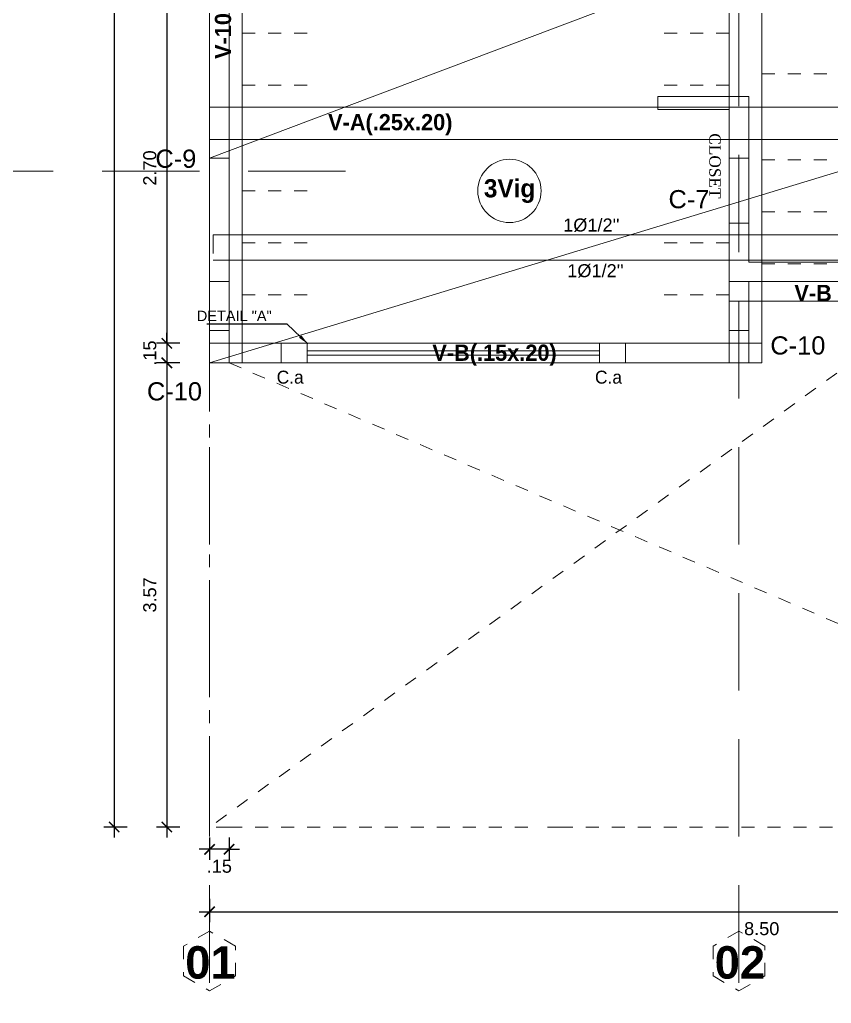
# Model space of a CAD drawing. Header units: millimetres. Extents: x -59 to 123, y 54 to 155.
# Drawn here: x 93.7 to 99.95, y 100.96 to 108.53 of the extents above; entities that cross this region are included whole.
import ezdxf
from ezdxf.enums import TextEntityAlignment as Align

# ---------------------------------------------------------------- set-up
doc = ezdxf.new("R2010")
doc.units = ezdxf.units.MM
for name, pattern in [('ACAD_ISO02W100', [15, 12, -3]), ('CONTINUA', [0]), ('DASHED', [0.75, 0.5, -0.25]), ('DASHED2', [0.375, 0.25, -0.125]), ('HIDDEN2', [0.1875, 0.125, -0.0625]), ('RAYITAS', [0.375, 0.25, -0.125])]:
    doc.linetypes.add(name, pattern=pattern)
doc.layers.get('0').update_dxf_attribs({"lineweight": 9})
doc.layers.get('Defpoints').update_dxf_attribs({"lineweight": 0})
for name, color, linetype in [('A-COT', 8, 'Continuous'), ('A-PROY', 8, 'HIDDEN2'), ('TEXTO', 2, 'Continuous')]:
    doc.layers.add(name, color=color, linetype=linetype)
for name, color, linetype, lineweight in [('A_mobiliario', 252, 'Continuous', 15), ('ACERO', 150, 'CONTINUA', 40), ('bruñas', 11, 'Continuous', 20), ('C.EMPOTRADO EN PARED Y TECHO', 210, 'Continuous', 40), ('COTAS', 8, 'Continuous', 5), ('EJES', 6, 'ACAD_ISO02W100', 5), ('PLUMA 1', 1, 'Continuous', 9), ('pluma1', 1, 'Continuous', 9), ('TEXTO VIGAS', 2, 'Continuous', 20), ('VIGAS', 2, 'Continuous', 25), ('viguetas', 254, 'DASHED2', 9)]:
    doc.layers.add(name, color=color, linetype=linetype, lineweight=lineweight)
doc.styles.add('Henry', font='GOTHICB.TTF')
doc.styles.add('LUIS', font='arial.ttf')
doc.styles.add('ROMANS', font='ROMANS.SHX', dxfattribs={"width": 1.35, "height": 0.29})
doc.styles.get("Standard").update_dxf_attribs({"font": 'arial.ttf'})
doc.styles.add('STILUS', font='arial.ttf')
doc.styles.add('style1', font='arial.ttf', dxfattribs={"height": 0.1})
doc.styles.add('style2', font='bgothm.ttf')
doc.dimstyles.new('luis1', dxfattribs={"dimtxt": 0.1, "dimasz": 0.08, "dimexe": 0.08, "dimexo": 0.08, "dimgap": 0.08, "dimtad": 2, "dimzin": 4, "dimdsep": 46, "dimtxsty": 'style1', "dimblk": 'ARCHTICK', "dimcen": 2, "dimdle": 0.08, "dimclrd": 256, "dimclre": 256, "dimclrt": 256, "dimadec": 0, "dimazin": 1, "dimtfac": 1, "dimtix": 1, "dimtmove": 0, "dimatfit": 3, "dimfxl": 1, "dimtolj": 1, "dimarcsym": 0})

# ---------------------------------------------------------------- blocks, each defined once
blk = doc.blocks.new('_ArchTick')
at = {"color": 0, "linetype": 'ByBlock', "const_width": 0.15}
blk.add_lwpolyline([(-0.5, -0.5), (0.5, 0.5)], dxfattribs=at)
blk = doc.blocks.new('*D829')
at = {"layer": 'A-COT', "linetype": 'Continuous', "lineweight": -2, "transparency": 16777216}
for p, q in [((95.1657, 102.2328), (95.1657, 102.0611)), ((95.3157, 102.2328), (95.3157, 102.0611)), ((95.1657, 102.1411), (95.0857, 102.1411)), ((95.3157, 102.1411), (95.1657, 102.1411)), ((95.3157, 102.1411), (95.3957, 102.1411))]:
    blk.add_line(p, q, dxfattribs=at)
at = {"layer": 'Defpoints', "color": 0, "linetype": 'CONTINUA', "transparency": 16777216}
for p in [(95.1657, 102.3128), (95.3157, 102.3128), (95.1657, 102.1411)]:
    blk.add_point(p, dxfattribs=at)
at = {"layer": 'A-COT', "linetype": 'CONTINUA', "lineweight": -2, "transparency": 16777216, "xscale": 0.08, "yscale": 0.08, "zscale": 0.08}
blk.add_blockref('_ArchTick', (95.1657, 102.1411), dxfattribs=at)
at = {"layer": 'A-COT', "linetype": 'CONTINUA', "lineweight": -2, "transparency": 16777216, "xscale": 0.08, "yscale": 0.08, "zscale": 0.08, "rotation": 180}
blk.add_blockref('_ArchTick', (95.3157, 102.1411), dxfattribs=at)
at = {"layer": 'A-COT', "linetype": 'CONTINUA', "lineweight": 5, "transparency": 16777216, "insert": (95.2407, 102.0101), "char_height": 0.1, "attachment_point": 5, "style": 'style1'}
blk.add_mtext('\\A1;.15', dxfattribs=at)
blk = doc.blocks.new('*D837')
at = {"layer": 'A-COT', "linetype": 'Continuous', "lineweight": -2, "transparency": 16777216}
for p, q in [((94.4312, 121.3928), (94.4312, 102.2328)), ((94.5312, 121.3128), (94.3512, 121.3128)), ((94.5312, 102.3128), (94.3512, 102.3128))]:
    blk.add_line(p, q, dxfattribs=at)
at = {"layer": 'Defpoints', "color": 0, "linetype": 'CONTINUA', "transparency": 16777216}
for p in [(95.1654, 121.3128), (94.4312, 102.3128), (95.1654, 102.3128)]:
    blk.add_point(p, dxfattribs=at)
at = {"layer": 'A-COT', "linetype": 'CONTINUA', "lineweight": -2, "transparency": 16777216, "xscale": 0.08, "yscale": 0.08, "zscale": 0.08}
for p, rotation in [((94.4312, 121.3128), 90), ((94.4312, 102.3128), 270)]:
    blk.add_blockref('_ArchTick', p, dxfattribs=dict(at, rotation=rotation))
at = {"layer": 'A-COT', "linetype": 'CONTINUA', "lineweight": 5, "transparency": 16777216, "insert": (94.3001, 111.8128), "char_height": 0.1, "attachment_point": 5, "rotation": 90, "style": 'style1'}
blk.add_mtext('\\A1;19.00', dxfattribs=at)
blk = doc.blocks.new('*D838')
at = {"layer": 'A-COT', "linetype": 'Continuous', "lineweight": -2, "transparency": 16777216}
for p, q in [((95.1654, 101.7605), (95.1654, 101.5805)), ((103.6654, 101.7605), (103.6654, 101.5805)), ((95.0854, 101.6605), (103.7454, 101.6605))]:
    blk.add_line(p, q, dxfattribs=at)
at = {"layer": 'Defpoints', "color": 0, "linetype": 'CONTINUA', "transparency": 16777216}
for p in [(95.1654, 102.3128), (103.6654, 102.3128), (103.6654, 101.6605)]:
    blk.add_point(p, dxfattribs=at)
at = {"layer": 'A-COT', "linetype": 'CONTINUA', "lineweight": -2, "transparency": 16777216, "xscale": 0.08, "yscale": 0.08, "zscale": 0.08, "rotation": 180}
blk.add_blockref('_ArchTick', (95.1654, 101.6605), dxfattribs=at)
at = {"layer": 'A-COT', "linetype": 'CONTINUA', "lineweight": -2, "transparency": 16777216, "xscale": 0.08, "yscale": 0.08, "zscale": 0.08}
blk.add_blockref('_ArchTick', (103.6654, 101.6605), dxfattribs=at)
at = {"layer": 'A-COT', "linetype": 'CONTINUA', "lineweight": 5, "transparency": 16777216, "insert": (99.4154, 101.5295), "char_height": 0.1, "attachment_point": 5, "style": 'style1'}
blk.add_mtext('\\A1;8.50', dxfattribs=at)
blk = doc.blocks.new('*D853')
at = {"layer": 'A-COT', "linetype": 'Continuous', "lineweight": -2, "transparency": 16777216}
for p, q in [((94.8366, 108.8178), (94.8366, 105.9578)), ((94.9366, 108.7378), (94.7566, 108.7378)), ((94.9366, 106.0378), (94.7566, 106.0378))]:
    blk.add_line(p, q, dxfattribs=at)
at = {"layer": 'Defpoints', "color": 0, "linetype": 'CONTINUA', "transparency": 16777216}
for p in [(95.3154, 108.7378), (94.8366, 106.0378), (95.3154, 106.0378)]:
    blk.add_point(p, dxfattribs=at)
at = {"layer": 'A-COT', "linetype": 'CONTINUA', "lineweight": -2, "transparency": 16777216, "xscale": 0.08, "yscale": 0.08, "zscale": 0.08}
for p, rotation in [((94.8366, 108.7378), 90), ((94.8366, 106.0378), 270)]:
    blk.add_blockref('_ArchTick', p, dxfattribs=dict(at, rotation=rotation))
at = {"layer": 'A-COT', "linetype": 'CONTINUA', "lineweight": 5, "transparency": 16777216, "insert": (94.7056, 107.3878), "char_height": 0.1, "attachment_point": 5, "rotation": 90, "style": 'style1'}
blk.add_mtext('\\A1;2.70', dxfattribs=at)
blk = doc.blocks.new('*D854')
at = {"layer": 'A-COT', "linetype": 'Continuous', "lineweight": -2, "transparency": 16777216}
for p, q in [((94.8366, 106.0378), (94.8366, 106.1178)), ((94.9366, 106.0378), (94.7566, 106.0378)), ((94.8366, 106.0378), (94.8366, 105.8878)), ((94.9366, 105.8878), (94.7566, 105.8878)), ((94.8366, 105.8878), (94.8366, 105.8078))]:
    blk.add_line(p, q, dxfattribs=at)
at = {"layer": 'Defpoints', "color": 0, "linetype": 'CONTINUA', "transparency": 16777216}
for p in [(95.3154, 106.0378), (94.8366, 105.8878), (95.1654, 105.8878)]:
    blk.add_point(p, dxfattribs=at)
at = {"layer": 'A-COT', "linetype": 'CONTINUA', "lineweight": -2, "transparency": 16777216, "xscale": 0.08, "yscale": 0.08, "zscale": 0.08}
for p, rotation in [((94.8366, 106.0378), 270), ((94.8366, 105.8878), 90)]:
    blk.add_blockref('_ArchTick', p, dxfattribs=dict(at, rotation=rotation))
at = {"layer": 'A-COT', "linetype": 'CONTINUA', "lineweight": 5, "transparency": 16777216, "insert": (94.7056, 105.9628), "char_height": 0.1, "attachment_point": 5, "rotation": 90, "style": 'style1'}
blk.add_mtext('\\A1;.15', dxfattribs=at)
blk = doc.blocks.new('*D855')
at = {"layer": 'A-COT', "linetype": 'Continuous', "lineweight": -2, "transparency": 16777216}
for p, q in [((94.8366, 105.9678), (94.8366, 102.2328)), ((94.9366, 105.8878), (94.7566, 105.8878)), ((94.9366, 102.3128), (94.7566, 102.3128))]:
    blk.add_line(p, q, dxfattribs=at)
at = {"layer": 'Defpoints', "color": 0, "linetype": 'CONTINUA', "transparency": 16777216}
for p in [(95.1654, 105.8878), (94.8366, 102.3128), (95.1654, 102.3128)]:
    blk.add_point(p, dxfattribs=at)
at = {"layer": 'A-COT', "linetype": 'CONTINUA', "lineweight": -2, "transparency": 16777216, "xscale": 0.08, "yscale": 0.08, "zscale": 0.08}
for p, rotation in [((94.8366, 105.8878), 90), ((94.8366, 102.3128), 270)]:
    blk.add_blockref('_ArchTick', p, dxfattribs=dict(at, rotation=rotation))
at = {"layer": 'A-COT', "linetype": 'CONTINUA', "lineweight": 5, "transparency": 16777216, "insert": (94.7056, 104.1003), "char_height": 0.1, "attachment_point": 5, "rotation": 90, "style": 'style1'}
blk.add_mtext('\\A1;3.57', dxfattribs=at)

msp = doc.modelspace()

# ---------------------------------------------------------------- linework, layer by layer
at = {"color": 3, "lineweight": 5, "ltscale": 0.2}
for points in [[(95.7157, 106.0378), (95.9157, 106.0378), (95.9157, 105.8878), (95.7157, 105.8878)], [(98.1657, 106.0378), (98.3657, 106.0378), (98.3657, 105.8878), (98.1657, 105.8878)]]:
    msp.add_lwpolyline(points, close=True, dxfattribs=at)
at = {"layer": 'A-COT', "linetype": 'CONTINUA', "lineweight": 5}
for p, q in [((95.1657, 121.3128), (95.1657, 105.8878)), ((95.3157, 108.7378), (95.3157, 106.0378)), ((98.6157, 107.8378), (98.6157, 107.9378)), ((99.3157, 107.9378), (98.6157, 107.9378)), ((99.3157, 106.6628), (99.3157, 107.9378)), ((99.1657, 107.8378), (98.6157, 107.8378)), ((99.1657, 106.0378), (99.1657, 107.8378)), ((101.0058, 106.6628), (99.3157, 106.6628)), ((99.3157, 105.8878), (99.3157, 106.5128)), ((101.0059, 106.5128), (99.3157, 106.5128)), ((95.3157, 106.0378), (95.9157, 106.0378)), ((95.9157, 105.887), (95.9157, 106.0378)), ((95.9157, 106.0378), (98.1657, 106.0378)), ((95.9157, 106.0378), (98.1657, 106.0378)), ((95.9157, 105.9803), (98.1657, 105.9803)), ((98.1657, 106.0378), (99.1657, 106.0378)), ((98.1657, 105.887), (98.1657, 106.0378)), ((95.9157, 105.9478), (98.1657, 105.9478)), ((95.1657, 105.8878), (95.9157, 105.8878)), ((95.9157, 105.8878), (98.1657, 105.8878)), ((98.1657, 105.8878), (99.3157, 105.8878))]:
    msp.add_line(p, q, dxfattribs=at)
at = {"layer": 'A-PROY', "lineweight": 5}
for p, q in [((99.3157, 105.8878), (99.3157, 106.5128)), ((99.3157, 106.3628), (100.9659, 106.3628)), ((99.3157, 105.8878), (95.3157, 105.8878))]:
    msp.add_line(p, q, dxfattribs=at)
at = {"layer": 'A_mobiliario', "color": 6, "lineweight": 5}
msp.add_lwpolyline([(95.3157, 107.4628), (95.1657, 107.4628), (95.1657, 106.5128), (95.3157, 106.5128)], close=True, dxfattribs=at)
msp.add_lwpolyline([(95.3157, 107.4628), (95.1657, 107.4628), (95.1657, 106.5128), (95.3157, 106.5128)], close=True, dxfattribs=at)
at = {"layer": 'A_mobiliario', "color": 5, "lineweight": 5}
msp.add_lwpolyline([(95.3157, 107.4628), (95.1657, 107.4628), (95.1657, 106.5128), (95.3157, 106.5128)], close=True, dxfattribs=at)
at = {"layer": 'ACERO', "lineweight": 5}
for p, q in [((100.9002, 106.8721), (95.1932, 106.8721)), ((95.1932, 106.7295), (95.1932, 106.8721)), ((100.8998, 106.6792), (95.1932, 106.6792))]:
    msp.add_line(p, q, dxfattribs=at)
at = {"layer": 'bruñas', "color": 6, "lineweight": 5}
for points in [[(95.3157, 106.1378), (95.3157, 105.8878), (95.1657, 105.8878), (95.1657, 106.1378)], [(95.3157, 106.1378), (95.3157, 105.8878), (95.1657, 105.8878), (95.1657, 106.1378)], [(99.3157, 106.1378), (99.3157, 105.8878), (99.1657, 105.8878), (99.1657, 106.1378)]]:
    msp.add_lwpolyline(points, close=True, dxfattribs=at)
at = {"layer": 'bruñas', "color": 5, "lineweight": 5}
msp.add_lwpolyline([(95.3157, 106.1378), (95.3157, 105.8878), (95.1657, 105.8878), (95.1657, 106.1378)], close=True, dxfattribs=at)
at = {"layer": 'C.EMPOTRADO EN PARED Y TECHO', "linetype": 'CONTINUA', "lineweight": 5}
msp.add_lwpolyline([(99.1657, 106.962), (99.3157, 106.962), (99.3157, 107.4628), (99.1657, 107.4628)], close=True, dxfattribs=at)
msp.add_lwpolyline([(99.1657, 106.962), (99.3157, 106.962), (99.3157, 107.4628), (99.1657, 107.4628)], close=True, dxfattribs=at)
at = {"layer": 'C.EMPOTRADO EN PARED Y TECHO', "color": 5, "linetype": 'CONTINUA', "lineweight": 5}
msp.add_lwpolyline([(99.1657, 106.962), (99.3157, 106.962), (99.3157, 107.4628), (99.1657, 107.4628)], close=True, dxfattribs=at)
at = {"layer": 'EJES', "linetype": 'DASHED', "lineweight": 5, "ltscale": 1.5}
for p, q in [((95.1654, 122.114), (95.1654, 100.9551)), ((95.1654, 122.114), (95.1654, 100.9551)), ((99.2404, 122.114), (99.2404, 100.9551)), ((99.2404, 122.114), (99.2404, 100.9551)), ((96.2126, 107.3628), (92.3668, 107.3628))]:
    msp.add_line(p, q, dxfattribs=at)
at = {"layer": 'EJES', "lineweight": 5, "ltscale": 0.003}
for points in [[(95.3651, 101.3963), (95.1654, 101.5115), (94.9658, 101.3963), (94.9658, 101.1658), (95.1654, 101.0505), (95.3651, 101.1658)], [(99.4401, 101.3963), (99.2404, 101.5115), (99.0408, 101.3963), (99.0408, 101.1658), (99.2404, 101.0505), (99.4401, 101.1658)]]:
    msp.add_lwpolyline(points, close=True, dxfattribs=at)
at = {"layer": 'PLUMA 1', "lineweight": 5}
msp.add_circle((97.4737, 107.2119), 0.2439, dxfattribs=at)
at = {"layer": 'pluma1', "lineweight": 5}
for p, q in [((95.1657, 107.4628), (103.6657, 110.676)), ((100.8159, 107.6063), (95.1657, 105.8878))]:
    msp.add_line(p, q, dxfattribs=at)
at = {"layer": 'VIGAS', "linetype": 'CONTINUA', "lineweight": 5}
for points in [[(95.4157, 105.8878), (95.1657, 105.8878), (95.1657, 121.3128), (95.4157, 121.3128)], [(99.1657, 105.8878), (99.4159, 105.8878), (99.4159, 115.8881), (99.1657, 115.8881)], [(95.1657, 107.6063), (99.1657, 107.6063), (99.1657, 107.8563), (95.1657, 107.8563)], [(99.1657, 107.8563), (103.6657, 107.8563), (103.6657, 107.6063), (99.1657, 107.6063)], [(99.1657, 106.5128), (99.1657, 106.3628), (102.1657, 106.3628), (102.1657, 106.5128)]]:
    msp.add_lwpolyline(points, close=True, dxfattribs=at)
for points in [[(95.1657, 106.0378), (99.4159, 106.0378)], [(95.1657, 105.8878), (99.4159, 105.8878)]]:
    msp.add_lwpolyline(points, dxfattribs=at)
at = {"layer": 'viguetas', "lineweight": 5, "ltscale": 0.02}
for p, q in [((100.9659, 106.5128), (95.1657, 102.3128)), ((100.9659, 106.5128), (95.1657, 102.3128)), ((95.1657, 102.7128), (95.1657, 105.8878)), ((95.1657, 102.7128), (95.1657, 105.8878)), ((95.3157, 105.8878), (103.6657, 102.3128)), ((95.3157, 105.8878), (103.6657, 102.3128)), ((95.1657, 102.7128), (95.1657, 102.3128)), ((95.1657, 102.7128), (95.1657, 102.3128)), ((95.3157, 102.3128), (95.1657, 102.3128)), ((95.3157, 102.3128), (95.1657, 102.3128)), ((95.3157, 102.3128), (97.7157, 102.3128)), ((95.3157, 102.3128), (97.7157, 102.3128)), ((97.8657, 102.3128), (97.7157, 102.3128)), ((97.8657, 102.3128), (97.7157, 102.3128)), ((102.1607, 102.3128), (97.8657, 102.3128))]:
    msp.add_line(p, q, dxfattribs=at)
for points in [[(95.9157, 108.426), (95.4157, 108.426)], [(99.1657, 108.426), (98.6657, 108.426)], [(99.4159, 108.1128), (99.9159, 108.1128)], [(95.9157, 108.026), (95.4157, 108.026)], [(99.1657, 108.026), (98.6657, 108.026)], [(99.9159, 107.4512), (99.4159, 107.4512)], [(95.4157, 107.2124), (95.9157, 107.2124)], [(99.9159, 107.0512), (99.4159, 107.0512)], [(95.4157, 106.8124), (95.9157, 106.8124)], [(99.1657, 106.8124), (98.6657, 106.8124)], [(99.9159, 106.6512), (99.4159, 106.6512)], [(95.4157, 106.4124), (95.9157, 106.4124)], [(99.1657, 106.4124), (98.6657, 106.4124)]]:
    msp.add_lwpolyline(points, dxfattribs=at)

# ---------------------------------------------------------------- texts
at = {"layer": 'A-COT', "linetype": 'CONTINUA', "lineweight": 5, "insert": (99.1001, 107.4039), "char_height": 0.088128, "attachment_point": 2, "rotation": 270, "style": 'ROMANS'}
msp.add_mtext('{\\fTimes New Roman|b0|i0|c0|p18;CLOSET}', dxfattribs=at)
at = {"layer": 'COTAS', "lineweight": 5, "style": 'LUIS'}
msp.add_text('DETAIL "A"', height=0.08, dxfattribs=at).set_placement((95.0674, 106.2092))
at = {"layer": 'COTAS', "color": 3, "linetype": 'RAYITAS', "lineweight": 5, "ltscale": 0.2, "style": 'style2'}
for p in [(95.682, 105.8272), (98.132, 105.8272)]:
    msp.add_text('C.a', height=0.1, dxfattribs=at).set_placement(p, align=Align.TOP_LEFT)
at = {"layer": 'EJES', "lineweight": 5, "char_height": 0.25, "width": 0.015384, "attachment_point": 2, "style": 'STILUS'}
for s, insert in [('{\\fArial|b1|i0|c0|p34;01}', (95.1725, 101.3951)), ('{\\fArial|b1|i0|c0|p34;02}', (99.2475, 101.3951))]:
    msp.add_mtext(s, dxfattribs=dict(at, insert=insert))
at = {"layer": 'TEXTO', "lineweight": 5, "style": 'LUIS'}
for s, p in [('C-9', (94.7487, 107.3896)), ('C-7', (98.6978, 107.078)), ('C-10', (99.4816, 105.9516)), ('C-10', (94.6836, 105.5981))]:
    msp.add_text(s, height=0.14, dxfattribs=at).set_placement(p)
for p in [(97.8872, 106.9989), (97.9187, 106.6472)]:
    msp.add_text("1%%C1/2''", height=0.1, dxfattribs=at).set_placement(p, align=Align.TOP_LEFT)
at = {"layer": 'TEXTO VIGAS', "linetype": 'Continuous', "lineweight": 5, "style": 'Henry'}
msp.add_text('V-100(.25x.40)', height=0.125, rotation=90, dxfattribs=at).set_placement((95.3314, 108.2279))
for s, p in [('V-A(.25x.20)', (96.0779, 107.6785)), ('V-B', (99.6667, 106.3628)), ('V-B(.15x.20)', (96.8803, 105.9029))]:
    msp.add_text(s, height=0.125, dxfattribs=at).set_placement(p)
at = {"layer": 'TEXTO VIGAS', "lineweight": 5, "insert": (97.2769, 107.1188), "char_height": 0.14, "width": 2.366461, "attachment_point": 7}
msp.add_mtext('{\\fCentury Gothic|b1|i0|c0|p34;3Vig}', dxfattribs=at)

# ---------------------------------------------------------------- dimensions: what is measured, and where the dimension line sits
at = {"layer": 'A-COT', "linetype": 'CONTINUA', "lineweight": 5}
for base, p1, p2, override, picture, middle in [((94.4312, 102.3128), (95.1654, 121.3128), (95.1654, 102.3128), {"dimfxl": 0.1, "dimfxlon": 1, "dimarcsym": 2}, '*D837', (94.3001, 111.8128)), ((94.8366, 106.0378), (95.3154, 108.7378), (95.3154, 106.0378), {"dimtmove": 1, "dimfxl": 0.1, "dimfxlon": 1, "dimarcsym": 2}, '*D853', (94.7056, 107.3878)), ((94.8366, 105.8878), (95.3154, 106.0378), (95.1654, 105.8878), {"dimtmove": 1, "dimfxl": 0.1, "dimfxlon": 1, "dimarcsym": 2}, '*D854', (94.7056, 105.9628)), ((94.8366486, 102.3127696), (95.1654392, 105.8877695), (95.1654392, 102.3127696), {"dimtmove": 1, "dimfxl": 0.1, "dimfxlon": 1, "dimarcsym": 2}, '*D855', (94.7055572, 104.1002695))]:
    dim = msp.add_linear_dim(base=base, p1=p1, p2=p2, angle=90, dimstyle='luis1', override=override, dxfattribs=at)
    dim.commit()
    dim.dimension.update_dxf_attribs({"geometry": picture, "text_midpoint": middle})
for base, p1, p2, override, picture, middle in [((103.6654, 101.6605), (95.1654, 102.3128), (103.6654, 102.3128), {"dimfxl": 0.1, "dimfxlon": 1, "dimarcsym": 2}, '*D838', (99.4154, 101.5295)), ((95.1657, 102.1411), (95.3157, 102.3128), (95.1657, 102.3128), {"dimtmove": 1, "dimfxl": 0.1, "dimfxlon": 1, "dimarcsym": 2}, '*D829', (95.2407, 102.0101))]:
    dim = msp.add_linear_dim(base=base, p1=p1, p2=p2, dimstyle='luis1', override=override, dxfattribs=at)
    dim.commit()
    dim.dimension.update_dxf_attribs({"geometry": picture, "text_midpoint": middle})

# ---------------------------------------------------------------- leaders
at = {"layer": 'COTAS', "lineweight": 5}
msp.add_leader([(95.9217, 106.0343), (95.7623, 106.1857), (95.1436, 106.1857)], dimstyle='luis1', dxfattribs=at)

doc.saveas('drawing.dxf')
